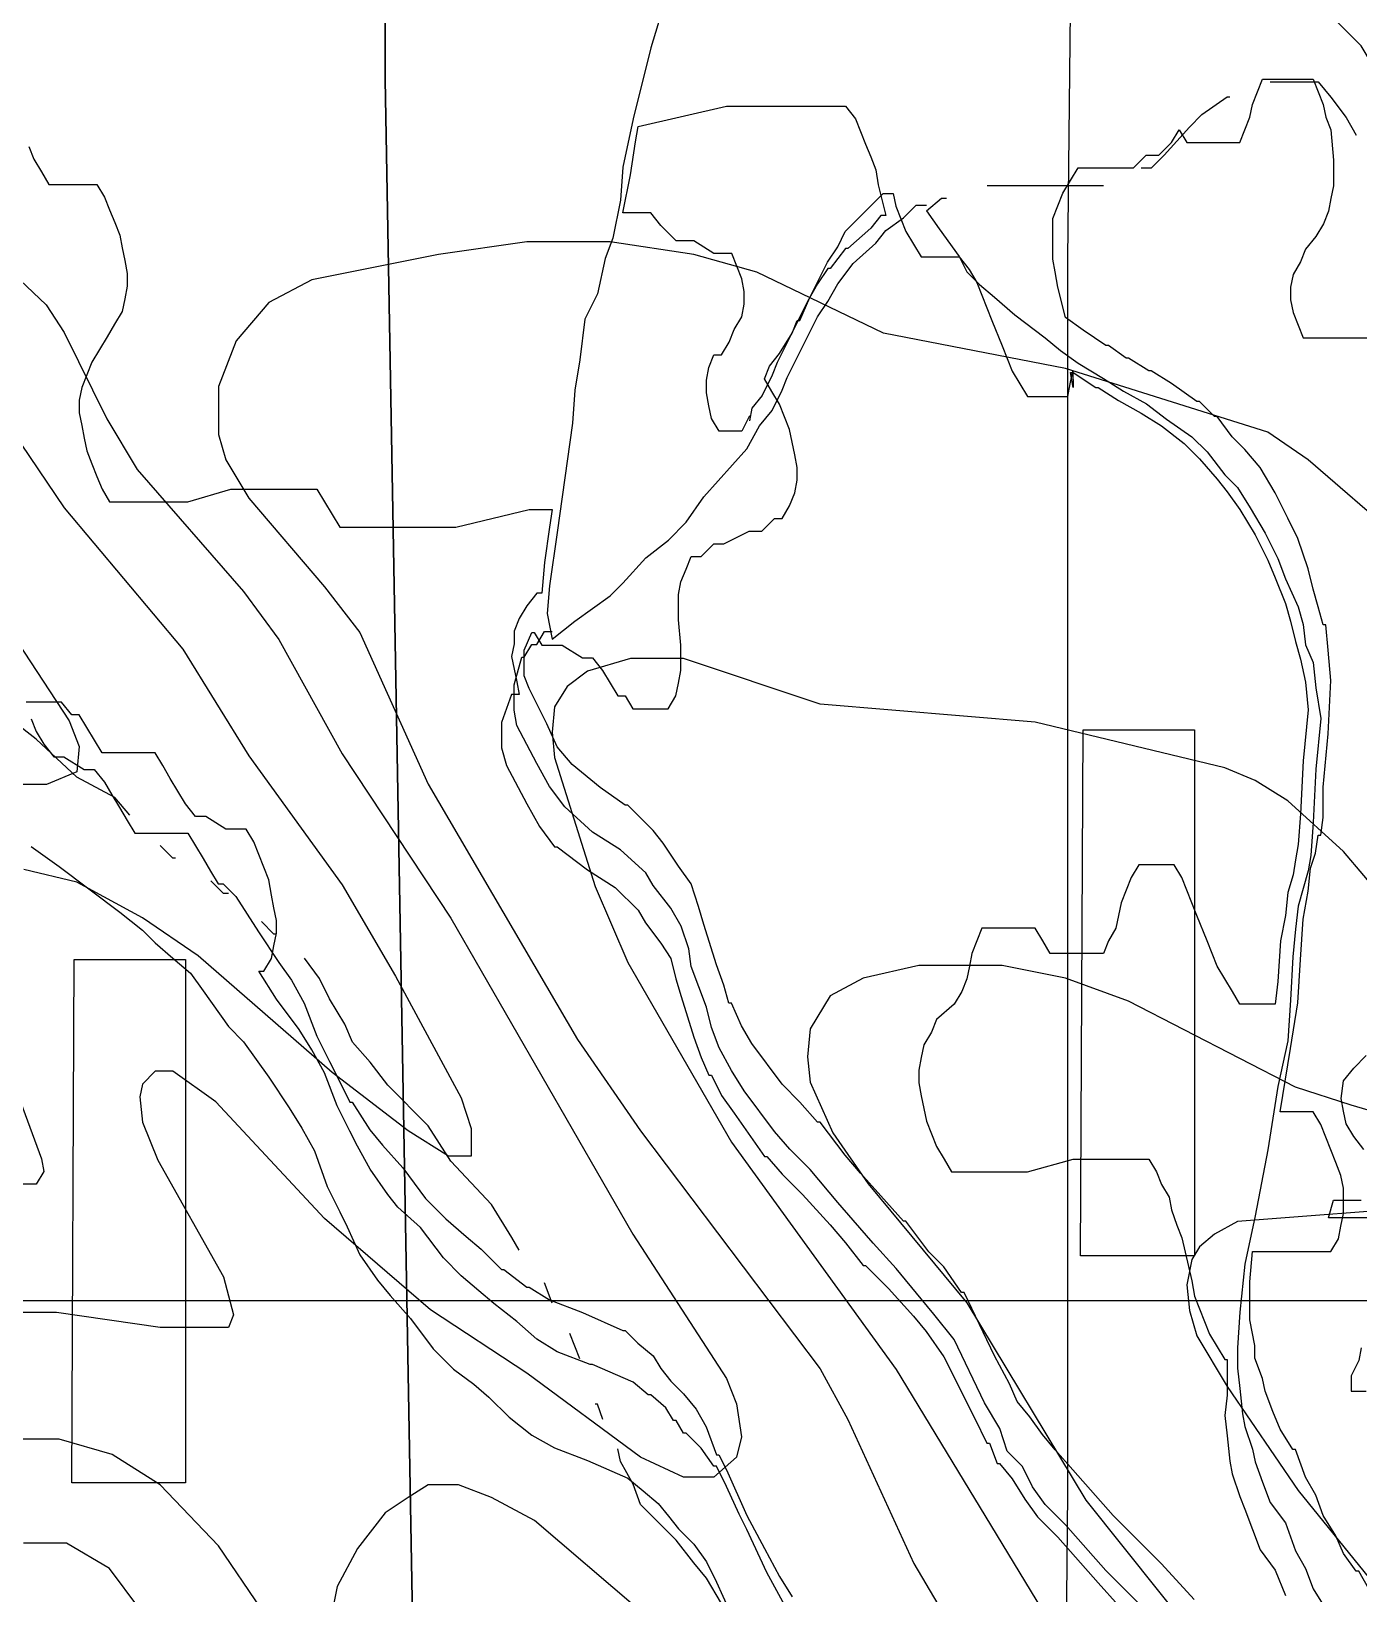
# Model space of a CAD drawing. Extents: x -0.82 to 6.83, y -0.63 to 7.9.
# Drawn here: x 1.6312 to 1.908, y 5.6682 to 5.994 of the extents above; entities that cross this region are included whole.
import ezdxf

# ---------------------------------------------------------------- set-up
doc = ezdxf.new("R2010")
doc.units = 0
for name, color, linetype in [('Grid', 7, 'CONTINUOUS'), ('Labels', 7, 'CONTINUOUS'), ('roads', 7, 'CONTINUOUS'), ('topo', 7, 'CONTINUOUS'), ('topo_grid', 7, 'CONTINUOUS'), ('water', 7, 'CONTINUOUS'), ('white', 7, 'CONTINUOUS')]:
    doc.layers.add(name, color=color, linetype=linetype)

msp = doc.modelspace()

# ---------------------------------------------------------------- linework, layer by layer
at = {"layer": 'Grid', "color": 1}
msp.add_lwpolyline([(1.4983, 6.40577), (1.706039, 6.403124), (1.705513, 6.193786), (1.704986, 5.983945), (1.708676, 5.77675), (1.712367, 5.568999), (1.708676, 5.77675), (1.704986, 5.983945), (1.705513, 6.193786), (1.706039, 6.403124), (1.912724, 6.40577), (2.119408, 6.408416), (2.334528, 6.413179), (2.550176, 6.417941), (2.547541, 6.210719), (2.544906, 6.003524), (2.54385, 5.794715), (2.542268, 5.585932), (2.335057, 5.582228), (2.127318, 5.577995), (1.919579, 5.574291), (1.712365, 5.571645), (1.503571, 5.575349)], dxfattribs=at)
at = {"layer": 'Labels', "color": 6}
for points in [[(1.909025, 5.760848), (1.906917, 5.763494), (1.905334, 5.76614), (1.904808, 5.768786), (1.904281, 5.771432), (1.904808, 5.775136), (1.906917, 5.777782), (1.909552, 5.780428)], [(1.911663, 5.746561), (1.907973, 5.746561), (1.904809, 5.746561), (1.901646, 5.746561), (1.902699, 5.750265), (1.905335, 5.750265), (1.908499, 5.750265)]]:
    msp.add_lwpolyline(points, dxfattribs=at)
at = {"layer": 'roads', "color": 7}
for points in [[(1.766141, 6.00961), (1.760341, 5.99056), (1.756651, 5.975743), (1.754542, 5.965689), (1.754016, 5.95881), (1.752433, 5.950872), (1.750851, 5.946639), (1.749269, 5.93923), (1.746634, 5.933939), (1.745581, 5.925472), (1.744525, 5.919122), (1.743998, 5.912243), (1.74189, 5.896897), (1.740837, 5.889489), (1.739254, 5.878376), (1.738728, 5.872555), (1.739781, 5.867264), (1.744526, 5.870968), (1.751908, 5.87626), (1.754543, 5.878905), (1.759288, 5.884197), (1.764034, 5.887901), (1.767724, 5.891605), (1.771416, 5.896897), (1.780378, 5.906951), (1.783014, 5.911714), (1.785651, 5.914889), (1.78776, 5.919122), (1.788813, 5.921768), (1.791449, 5.92706), (1.79514, 5.934468), (1.797248, 5.937643), (1.799357, 5.941347), (1.802521, 5.94558), (1.807266, 5.949814), (1.809375, 5.95246), (1.813065, 5.955105), (1.815703, 5.957751), (1.816229, 5.957751), (1.817811, 5.957751)], [(1.889523, 5.983442), (1.890049, 5.983442), (1.892687, 5.983442), (1.895323, 5.983442), (1.897958, 5.983442), (1.89954, 5.983442), (1.902175, 5.980267), (1.905339, 5.976034), (1.907448, 5.97233)], [(1.862633, 5.965504), (1.862633, 5.965504), (1.864742, 5.965504), (1.86738, 5.968149), (1.872652, 5.97397), (1.875287, 5.976616), (1.88056, 5.98032), (1.881086, 5.98032)], [(1.830471, 5.961826), (1.831524, 5.961826), (1.833633, 5.961826), (1.836796, 5.961826), (1.839434, 5.961826), (1.841543, 5.961826), (1.845761, 5.961826), (1.84945, 5.961826), (1.854196, 5.961826), (1.854722, 5.961826)], [(1.817816, 5.956534), (1.82098, 5.95918), (1.822033, 5.95918)], [(1.817816, 5.956534), (1.820451, 5.95283), (1.824669, 5.947009), (1.826252, 5.943834), (1.828887, 5.941188), (1.83205, 5.938543), (1.836268, 5.934838), (1.842595, 5.930076), (1.845759, 5.92743), (1.84945, 5.924784), (1.854722, 5.921609), (1.85894, 5.918963), (1.863685, 5.916318), (1.867903, 5.913143), (1.873176, 5.909438), (1.876339, 5.906263), (1.88003, 5.901501), (1.882665, 5.898855), (1.8853, 5.894622), (1.888464, 5.88933), (1.891099, 5.884038), (1.892682, 5.879805), (1.895317, 5.873984), (1.89637, 5.87028), (1.896896, 5.866047), (1.898479, 5.862343), (1.899005, 5.857051), (1.900061, 5.850701), (1.899005, 5.840118), (1.898479, 5.829005), (1.897952, 5.822126), (1.897426, 5.818951), (1.896372, 5.815247), (1.895317, 5.811543), (1.89479, 5.80678), (1.894264, 5.800959), (1.893737, 5.791963), (1.893211, 5.783497), (1.891102, 5.773972), (1.888993, 5.760743), (1.886355, 5.746984), (1.884247, 5.73693), (1.883194, 5.726876), (1.882667, 5.719468), (1.882667, 5.715234), (1.883194, 5.711001), (1.88372, 5.705709), (1.884247, 5.703063), (1.885829, 5.698301), (1.886355, 5.695655), (1.887938, 5.691422), (1.88952, 5.687188), (1.892684, 5.682955), (1.894792, 5.677134), (1.896901, 5.67343), (1.898483, 5.669197), (1.901119, 5.664963)], [(1.772999, 5.786248), (1.771946, 5.790482), (1.768782, 5.798948), (1.768256, 5.802653), (1.766673, 5.807415), (1.764565, 5.811119), (1.760875, 5.815882), (1.759293, 5.818528), (1.754021, 5.82329), (1.748221, 5.826994), (1.742421, 5.832286), (1.739258, 5.836519), (1.73662, 5.841282), (1.732402, 5.849219), (1.731875, 5.852394), (1.731875, 5.85504), (1.731875, 5.857686), (1.733457, 5.863507), (1.733984, 5.863507), (1.735566, 5.866153), (1.736619, 5.866153), (1.738201, 5.868798), (1.739784, 5.868798)], [(1.631166, 5.824031), (1.636965, 5.819798), (1.649619, 5.810273), (1.654364, 5.806568), (1.657002, 5.803923), (1.660692, 5.800748), (1.664383, 5.797573), (1.667018, 5.793868), (1.672291, 5.78646), (1.675454, 5.783285), (1.680727, 5.775877), (1.684945, 5.769527), (1.68758, 5.765293), (1.690215, 5.760531), (1.692851, 5.753123), (1.695486, 5.747831), (1.697068, 5.744656), (1.699703, 5.738835), (1.703399, 5.733543), (1.706029, 5.730368), (1.710247, 5.725606), (1.714997, 5.719256), (1.719215, 5.715023), (1.723433, 5.711848), (1.726596, 5.709202), (1.730814, 5.704968), (1.73556, 5.701264), (1.740305, 5.698618), (1.747159, 5.695973), (1.755595, 5.692268), (1.758758, 5.689623), (1.761922, 5.686977), (1.764031, 5.684331), (1.76614, 5.681685), (1.769303, 5.67851), (1.771938, 5.674806), (1.774047, 5.670573), (1.776685, 5.664752)], [(1.774581, 5.782015), (1.772999, 5.786248)], [(1.865266, 5.662979), (1.859994, 5.668271), (1.855249, 5.673033), (1.846813, 5.682558), (1.842595, 5.686791), (1.83996, 5.690496), (1.837851, 5.694729), (1.834687, 5.697904), (1.833105, 5.702666), (1.829942, 5.707958), (1.823615, 5.721187), (1.819397, 5.726479), (1.816761, 5.729654), (1.811489, 5.736004), (1.806744, 5.741296), (1.802526, 5.746058), (1.799362, 5.749762), (1.793563, 5.756641), (1.789345, 5.760875), (1.786181, 5.764579), (1.779854, 5.773046), (1.777217, 5.777279), (1.774581, 5.782041)]]:
    msp.add_lwpolyline(points, dxfattribs=at)
at = {"layer": 'topo', "color": 2}
for points in [[(1.950654, 5.994661), (1.946964, 5.990956), (1.930619, 5.970848), (1.926401, 5.967673), (1.922183, 5.967673), (1.919548, 5.967673), (1.917439, 5.970319), (1.913221, 5.983019), (1.908476, 5.990956), (1.886332, 6.013181)], [(1.608471, 5.961323), (1.634306, 5.936981), (1.637997, 5.931161), (1.64696, 5.913169), (1.653287, 5.902586), (1.675431, 5.877186), (1.682812, 5.867131), (1.695994, 5.843319), (1.718665, 5.809055), (1.756627, 5.743148), (1.776135, 5.713091), (1.778243, 5.707799), (1.779296, 5.70092), (1.778243, 5.696687), (1.773498, 5.692454), (1.767171, 5.692454), (1.758208, 5.696687), (1.734482, 5.714149), (1.714447, 5.727379), (1.692303, 5.746429), (1.66963, 5.77077), (1.660668, 5.77712), (1.657004, 5.77712), (1.654369, 5.774474), (1.653842, 5.771829), (1.654369, 5.766537), (1.657533, 5.758599), (1.671241, 5.734258), (1.67335, 5.72632), (1.672294, 5.723674), (1.658059, 5.723674), (1.636442, 5.726849), (1.622733, 5.726849)], [(1.916411, 5.888192), (1.897431, 5.904596), (1.888995, 5.910417), (1.846815, 5.923646), (1.808854, 5.931055), (1.782488, 5.943755), (1.769306, 5.947459), (1.751907, 5.950105), (1.734508, 5.950105), (1.716054, 5.947459), (1.689692, 5.942167), (1.680729, 5.937405), (1.673875, 5.929467), (1.670183, 5.919942), (1.670183, 5.909888), (1.671766, 5.904596), (1.676511, 5.896659), (1.692328, 5.878138), (1.69971, 5.868613), (1.713945, 5.836995), (1.745052, 5.783735), (1.758234, 5.764685), (1.795673, 5.715102), (1.801473, 5.704519), (1.815181, 5.674462), (1.825198, 5.657529)], [(1.617987, 5.924176), (1.638023, 5.894648), (1.662803, 5.865121), (1.676512, 5.842896), (1.69602, 5.816014), (1.707092, 5.796964), (1.7208, 5.771564), (1.722909, 5.765214), (1.722909, 5.759393), (1.7208, 5.759393), (1.718165, 5.759393), (1.709729, 5.764685), (1.693912, 5.776856), (1.665968, 5.801197), (1.654368, 5.809135), (1.64066, 5.816543), (1.629588, 5.819189)], [(1.607969, 5.897611), (1.639077, 5.850172), (1.641186, 5.84488), (1.640659, 5.839588), (1.634332, 5.836943), (1.607971, 5.836943)], [(1.913249, 5.812918), (1.904813, 5.822973), (1.893214, 5.833556), (1.88636, 5.837789), (1.880033, 5.840435), (1.840489, 5.84996), (1.795674, 5.853664), (1.767198, 5.863189), (1.756126, 5.863189), (1.747163, 5.860543), (1.742945, 5.857368), (1.740307, 5.853135), (1.739781, 5.847843), (1.740307, 5.842552), (1.748743, 5.81567), (1.755598, 5.799795), (1.777215, 5.762356), (1.81149, 5.714917), (1.844179, 5.661127)], [(1.915359, 5.767436), (1.906396, 5.770082), (1.894797, 5.773786), (1.859999, 5.791778), (1.846818, 5.796541), (1.833637, 5.799186), (1.816238, 5.799186), (1.804637, 5.796541), (1.797784, 5.792836), (1.793561, 5.785957), (1.793035, 5.780136), (1.793561, 5.774845), (1.79831, 5.764261), (1.805693, 5.753678), (1.826255, 5.728807), (1.851036, 5.687691), (1.874235, 5.658693)], [(1.627479, 5.774739), (1.633279, 5.758864), (1.633805, 5.756218), (1.632223, 5.753572), (1.627478, 5.753572)], [(1.924322, 5.748969), (1.882669, 5.745794), (1.877924, 5.743148), (1.874761, 5.740502), (1.873179, 5.737856), (1.872123, 5.732564), (1.872653, 5.727273), (1.874235, 5.721981), (1.880562, 5.711398), (1.895325, 5.689702), (1.922742, 5.655941)], [(1.679149, 5.664937), (1.670186, 5.678166), (1.658059, 5.690866), (1.648042, 5.697216), (1.636969, 5.700391), (1.627479, 5.700391)], [(1.757707, 5.664937), (1.73609, 5.683458), (1.727127, 5.68822), (1.720273, 5.690866), (1.713946, 5.690866), (1.709728, 5.68822), (1.704983, 5.685045), (1.699183, 5.677637), (1.694965, 5.669699), (1.693383, 5.661762)], [(1.65384, 5.664963), (1.647513, 5.67343), (1.63855, 5.678722), (1.629585, 5.678722)]]:
    msp.add_lwpolyline(points, dxfattribs=at)
at = {"layer": 'topo_grid', "color": 7}
for points in [[(1.846277, 5.175167), (1.846277, 5.226311), (1.846277, 5.277984), (1.846277, 5.329128), (1.846803, 5.380801), (1.846803, 5.432448), (1.846803, 5.483591), (1.846803, 5.535265), (1.846803, 5.586409), (1.846803, 5.638082), (1.84733, 5.689226), (1.84733, 5.740899), (1.84733, 5.792572), (1.84733, 5.843716), (1.84733, 5.895389), (1.84733, 5.946533), (1.847856, 5.998206)], [(1.598476, 5.72931), (1.635914, 5.72931), (1.672822, 5.72931), (1.710256, 5.72931), (1.747163, 5.72931), (1.784598, 5.72931), (1.822032, 5.72931), (1.858944, 5.72931), (1.896378, 5.72931), (1.933285, 5.72931), (1.97072, 5.72931), (2.007627, 5.72931), (2.045066, 5.72931), (2.0825, 5.72931), (2.119407, 5.72931), (2.156842, 5.72931), (2.193749, 5.72931), (2.231187, 5.72931), (2.268622, 5.72931)]]:
    msp.add_lwpolyline(points, dxfattribs=at)
at = {"layer": 'water', "color": 4}
for points in [[(1.65173, 5.830513), (1.648567, 5.834217), (1.640658, 5.838451), (1.632222, 5.846388), (1.627477, 5.850092), (1.622732, 5.852738), (1.621676, 5.855384), (1.620094, 5.85803), (1.619041, 5.861205), (1.619041, 5.864909), (1.617459, 5.868084), (1.613768, 5.872317), (1.612715, 5.874963), (1.61008, 5.877609), (1.608497, 5.877609), (1.60217, 5.880255), (1.600062, 5.880255)], [(1.661221, 5.82157), (1.660692, 5.82157), (1.658057, 5.824216)], [(1.672293, 5.814188), (1.67124, 5.814188), (1.668602, 5.816834)], [(1.682311, 5.805748), (1.681785, 5.805748), (1.679147, 5.808394)], [(1.732928, 5.73984), (1.731346, 5.742486), (1.727128, 5.749365), (1.718692, 5.758361), (1.713947, 5.76577), (1.705511, 5.774236), (1.70182, 5.778999), (1.698129, 5.783232), (1.696546, 5.786936), (1.693382, 5.792228), (1.691274, 5.796461), (1.688111, 5.800695)], [(1.739782, 5.728781), (1.7382, 5.733014)], [(1.745582, 5.717166), (1.744526, 5.719811), (1.743473, 5.722457)], [(1.750327, 5.704519), (1.749274, 5.707694), (1.748747, 5.707694)], [(1.796726, 5.636494), (1.79567, 5.63914), (1.791979, 5.642844), (1.790397, 5.646548), (1.787233, 5.649194), (1.784598, 5.652369), (1.78038, 5.65819), (1.775108, 5.666128), (1.771944, 5.671419), (1.769309, 5.674594), (1.765618, 5.679357), (1.7614, 5.68359), (1.758237, 5.686765), (1.756654, 5.690998), (1.754019, 5.695761), (1.753493, 5.698407)]]:
    msp.add_lwpolyline(points, dxfattribs=at)
at = {"layer": 'white', "color": 7}
for points in [[(1.910067, 5.66917), (1.907959, 5.672874), (1.907432, 5.672874), (1.904797, 5.676579), (1.903215, 5.680283), (1.900579, 5.684516), (1.898997, 5.688749), (1.896888, 5.692454), (1.89478, 5.698274), (1.894253, 5.698274), (1.891618, 5.702508), (1.890036, 5.706212), (1.888453, 5.710445), (1.888453, 5.710445), (1.887924, 5.713091), (1.887924, 5.713091), (1.886342, 5.717324), (1.886342, 5.71997), (1.886342, 5.71997), (1.885286, 5.725262), (1.885286, 5.728966), (1.885286, 5.733199), (1.885813, 5.739549), (1.886869, 5.739549), (1.889504, 5.739549), (1.892668, 5.739549), (1.895303, 5.739549), (1.897939, 5.739549), (1.900047, 5.739549), (1.902156, 5.739549), (1.903738, 5.742195), (1.904265, 5.744841), (1.904791, 5.747487), (1.904791, 5.750133), (1.904791, 5.752779), (1.904265, 5.755424), (1.903209, 5.75807), (1.902156, 5.760716), (1.9011, 5.763362), (1.900047, 5.766008), (1.898465, 5.768654), (1.896356, 5.768654), (1.894248, 5.768654), (1.892139, 5.768654), (1.891612, 5.768654), (1.891612, 5.768654), (1.893721, 5.781883), (1.895303, 5.791408), (1.89583, 5.800404), (1.896356, 5.80887), (1.897412, 5.814691), (1.897939, 5.819454), (1.898992, 5.822629), (1.899518, 5.826333), (1.900045, 5.826333), (1.900571, 5.830037), (1.900571, 5.830037), (1.900571, 5.836387), (1.901627, 5.847499), (1.902153, 5.858612), (1.902153, 5.858612), (1.901627, 5.864962), (1.9011, 5.870254), (1.900574, 5.870254), (1.899518, 5.873958), (1.898465, 5.877662), (1.897409, 5.881895), (1.895301, 5.888245), (1.893192, 5.892479), (1.890557, 5.89777), (1.887393, 5.903062), (1.887393, 5.903062), (1.88423, 5.906766), (1.88423, 5.906766), (1.881594, 5.909412), (1.878431, 5.913645), (1.877904, 5.913645), (1.87474, 5.91682), (1.874213, 5.91682), (1.868942, 5.920524), (1.864724, 5.92317), (1.864197, 5.92317), (1.859979, 5.925816), (1.859453, 5.925816), (1.855762, 5.928462), (1.855235, 5.928462), (1.85049, 5.931637), (1.846799, 5.934283), (1.845217, 5.940633), (1.84469, 5.943808), (1.844164, 5.946454), (1.844164, 5.949099), (1.844164, 5.952274), (1.844164, 5.95492), (1.84522, 5.957566), (1.846273, 5.960212), (1.847855, 5.962858), (1.849437, 5.965504), (1.849963, 5.965504), (1.854709, 5.965504), (1.854709, 5.965504), (1.857344, 5.965504), (1.85787, 5.965504), (1.859453, 5.965504), (1.859979, 5.965504), (1.861035, 5.965504), (1.861035, 5.965504), (1.86367, 5.968149), (1.865779, 5.968149), (1.866305, 5.968149), (1.86894, 5.970795), (1.870523, 5.973441), (1.872105, 5.970795), (1.874214, 5.970795), (1.875796, 5.970795), (1.877905, 5.970795), (1.880013, 5.970795), (1.881595, 5.970795), (1.883178, 5.970795), (1.884231, 5.973441), (1.885286, 5.976087), (1.885813, 5.978733), (1.886866, 5.981379), (1.887922, 5.984024), (1.889504, 5.984024), (1.891086, 5.984024), (1.891613, 5.984024), (1.892668, 5.984024), (1.894777, 5.984024), (1.895304, 5.984024), (1.896886, 5.984024), (1.897939, 5.984024), (1.898465, 5.984024), (1.899521, 5.981379), (1.900574, 5.978733), (1.901103, 5.976087), (1.902156, 5.973441), (1.902704, 5.967091), (1.902704, 5.967091), (1.902704, 5.964445), (1.902704, 5.961799), (1.902177, 5.959154), (1.901651, 5.956508), (1.900598, 5.953862), (1.899016, 5.951216), (1.896907, 5.94857), (1.895854, 5.945924), (1.894272, 5.943279), (1.893745, 5.940633), (1.893745, 5.937987), (1.894272, 5.935341), (1.895325, 5.932695), (1.89638, 5.930049), (1.898489, 5.930049), (1.900598, 5.930049), (1.903233, 5.930049), (1.905868, 5.930049), (1.911668, 5.930049)], [(1.780908, 5.913804), (1.779326, 5.910629), (1.778273, 5.910629), (1.776164, 5.910629), (1.774582, 5.910629), (1.773, 5.913275), (1.772473, 5.915921), (1.771947, 5.918566), (1.771947, 5.921212), (1.772473, 5.923858), (1.773529, 5.926504), (1.775111, 5.926504), (1.776693, 5.92915), (1.777746, 5.931796), (1.779328, 5.934441), (1.779855, 5.937087), (1.779855, 5.939733), (1.779328, 5.942379), (1.778275, 5.945025), (1.77722, 5.947671), (1.775638, 5.947671), (1.773529, 5.947671), (1.76931, 5.950316), (1.767201, 5.950316), (1.765619, 5.950316), (1.762455, 5.953491), (1.760346, 5.956137), (1.758237, 5.956137), (1.756128, 5.956137), (1.754546, 5.956137), (1.756128, 5.964075), (1.757184, 5.970954), (1.757184, 5.970954), (1.757711, 5.974129), (1.776164, 5.978362), (1.782491, 5.978362), (1.785655, 5.978362), (1.78829, 5.978362), (1.791454, 5.978362), (1.794089, 5.978362), (1.796724, 5.978362), (1.79936, 5.978362), (1.800942, 5.978362), (1.80305, 5.975716), (1.804104, 5.973071), (1.805159, 5.970425), (1.806215, 5.967779), (1.807268, 5.965133), (1.807794, 5.961958), (1.809377, 5.955608), (1.808321, 5.955608), (1.806212, 5.952962), (1.806212, 5.952962), (1.801467, 5.948729), (1.800941, 5.948729), (1.797778, 5.944496), (1.797251, 5.944496), (1.795143, 5.941321), (1.793034, 5.937616), (1.789343, 5.930208), (1.786708, 5.924916), (1.785652, 5.922271), (1.783543, 5.918037), (1.781435, 5.915391), (1.780908, 5.912746), (1.780908, 5.912746)], [(1.630638, 5.969975), (1.631692, 5.967329), (1.633274, 5.964683), (1.634856, 5.962038), (1.636438, 5.962038), (1.638547, 5.962038), (1.640656, 5.962038), (1.642764, 5.962038), (1.644873, 5.962038), (1.646455, 5.959392), (1.647508, 5.956746), (1.648564, 5.9541), (1.649617, 5.951454), (1.650144, 5.948808), (1.650673, 5.946163), (1.651199, 5.943517), (1.651199, 5.940871), (1.650673, 5.938225), (1.650144, 5.935579), (1.648561, 5.932933), (1.646979, 5.930288), (1.645397, 5.927642), (1.643815, 5.924996), (1.642759, 5.92235), (1.641706, 5.919704), (1.641179, 5.917058), (1.641179, 5.914413), (1.641706, 5.911767), (1.642233, 5.909121), (1.642759, 5.906475), (1.643812, 5.903829), (1.644868, 5.901183), (1.645921, 5.898538), (1.647503, 5.895892), (1.649612, 5.895892), (1.652247, 5.895892), (1.654882, 5.895892), (1.65752, 5.895892), (1.660683, 5.895892), (1.663847, 5.895892), (1.67281, 5.898538), (1.675445, 5.898538), (1.678609, 5.898538), (1.681245, 5.898538), (1.68388, 5.898538), (1.686515, 5.898538), (1.688624, 5.898538), (1.690738, 5.898538), (1.692315, 5.895892), (1.693897, 5.893246), (1.695482, 5.8906), (1.69759, 5.8906), (1.699699, 5.8906), (1.701808, 5.8906), (1.704971, 5.8906), (1.707606, 5.8906), (1.710244, 5.8906), (1.713407, 5.8906), (1.719734, 5.8906), (1.735024, 5.894304), (1.738188, 5.894304), (1.739771, 5.894304), (1.739244, 5.8906), (1.738191, 5.883192), (1.737665, 5.876842), (1.736609, 5.876842), (1.7345, 5.874196), (1.732921, 5.87155), (1.731865, 5.868904), (1.731865, 5.866258), (1.731338, 5.863613), (1.731865, 5.860967), (1.732391, 5.858321), (1.732918, 5.855675), (1.732918, 5.855675), (1.732391, 5.855675), (1.731865, 5.855675), (1.731338, 5.855675), (1.731338, 5.855675), (1.72923, 5.849854), (1.72923, 5.849854), (1.72923, 5.849854), (1.72923, 5.847208), (1.72923, 5.844563), (1.72923, 5.844563), (1.730283, 5.840858), (1.730283, 5.840858), (1.734502, 5.832921), (1.737137, 5.828158), (1.737137, 5.828158), (1.7403, 5.823925), (1.740827, 5.823925), (1.747154, 5.819163), (1.747154, 5.819163), (1.752954, 5.815458), (1.757699, 5.810696), (1.759281, 5.80805), (1.762444, 5.803817), (1.762444, 5.803817), (1.764553, 5.800642), (1.765608, 5.796408), (1.766661, 5.792704), (1.769297, 5.784238), (1.770879, 5.780004), (1.770879, 5.780004), (1.772461, 5.7763), (1.772461, 5.7763), (1.772987, 5.7763), (1.775096, 5.772067), (1.775096, 5.772067), (1.777731, 5.768363), (1.784059, 5.759367), (1.784585, 5.759367), (1.787749, 5.755663), (1.791967, 5.751429), (1.791967, 5.751429), (1.797766, 5.745079), (1.80093, 5.741375), (1.80462, 5.736613), (1.805149, 5.736613), (1.809894, 5.73185), (1.809894, 5.73185), (1.815166, 5.726029), (1.817802, 5.722854), (1.821492, 5.717563), (1.827819, 5.704863), (1.830455, 5.699571), (1.830981, 5.699571), (1.832563, 5.695338), (1.832563, 5.695338), (1.83309, 5.695338), (1.835725, 5.692163), (1.838363, 5.687929), (1.840998, 5.684225), (1.845216, 5.679992), (1.853653, 5.670467), (1.857871, 5.665704)], [(1.873667, 5.667001), (1.866813, 5.674409), (1.861541, 5.679701), (1.856796, 5.684463), (1.84836, 5.693988), (1.844669, 5.698221), (1.842033, 5.701396), (1.842033, 5.701396), (1.839398, 5.705101), (1.839398, 5.705101), (1.83676, 5.708276), (1.835178, 5.71198), (1.832015, 5.717801), (1.825688, 5.73103), (1.825161, 5.73103), (1.821471, 5.736321), (1.821471, 5.736321), (1.818308, 5.739496), (1.813563, 5.745846), (1.813036, 5.745846), (1.808291, 5.751138), (1.804073, 5.755901), (1.800909, 5.759605), (1.795637, 5.766484), (1.795111, 5.766484), (1.79142, 5.770717), (1.787729, 5.774421), (1.781402, 5.782888), (1.779293, 5.786592), (1.777184, 5.791355), (1.776658, 5.791355), (1.775605, 5.795059), (1.774023, 5.799292), (1.771387, 5.807759), (1.770332, 5.811463), (1.768749, 5.816226), (1.768749, 5.816226), (1.766114, 5.81993), (1.762951, 5.824692), (1.762951, 5.824692), (1.760842, 5.827338), (1.760842, 5.827338), (1.755569, 5.83263), (1.755043, 5.83263), (1.749771, 5.836334), (1.743971, 5.841096), (1.740808, 5.844801), (1.738699, 5.849563), (1.735008, 5.856971), (1.733952, 5.859617), (1.733952, 5.862263), (1.733952, 5.864909), (1.735534, 5.868613), (1.736061, 5.868613), (1.737643, 5.865967), (1.739752, 5.865967), (1.741861, 5.865967), (1.746079, 5.863321), (1.748187, 5.863321), (1.750296, 5.860676), (1.751878, 5.85803), (1.75346, 5.855384), (1.755043, 5.855384), (1.756625, 5.852738), (1.758734, 5.852738), (1.760316, 5.852738), (1.762425, 5.852738), (1.764007, 5.852738), (1.765589, 5.855384), (1.766115, 5.85803), (1.766642, 5.860676), (1.766642, 5.863321), (1.766642, 5.865967), (1.766115, 5.871259), (1.766115, 5.873905), (1.766115, 5.876551), (1.766642, 5.879196), (1.767698, 5.881842), (1.768751, 5.884488), (1.770859, 5.884488), (1.773495, 5.887134), (1.775603, 5.887134), (1.780877, 5.88978), (1.783512, 5.88978), (1.786147, 5.892426), (1.787729, 5.892426), (1.789311, 5.895071), (1.790365, 5.897717), (1.790891, 5.900363), (1.790891, 5.903009), (1.790365, 5.905655), (1.789838, 5.908301), (1.789311, 5.910946), (1.788258, 5.913592), (1.787203, 5.916238), (1.785621, 5.918884), (1.784038, 5.92153), (1.785094, 5.924176), (1.787203, 5.926821), (1.789838, 5.931055), (1.789838, 5.931055), (1.790894, 5.933701), (1.79142, 5.933701), (1.793529, 5.938463), (1.797219, 5.945871), (1.799328, 5.949046), (1.80091, 5.952221), (1.804601, 5.955926), (1.808819, 5.960159), (1.808819, 5.960159), (1.810927, 5.960159), (1.810927, 5.960159), (1.811454, 5.957513), (1.812507, 5.954867), (1.813563, 5.952221), (1.815145, 5.949576), (1.816727, 5.94693), (1.818309, 5.94693), (1.820418, 5.94693), (1.822527, 5.94693), (1.824635, 5.94693), (1.826744, 5.944284), (1.828326, 5.941638), (1.829379, 5.938992), (1.830435, 5.936346), (1.831488, 5.933701), (1.833597, 5.928409), (1.834653, 5.925763), (1.835706, 5.923117), (1.837288, 5.920471), (1.83887, 5.917826), (1.840452, 5.917826), (1.842561, 5.917826), (1.844143, 5.917826), (1.846252, 5.917826), (1.847308, 5.917826), (1.847834, 5.920471), (1.848361, 5.923117), (1.848394, 5.919678), (1.848394, 5.919678), (1.847867, 5.922853), (1.847867, 5.922853), (1.848394, 5.922853), (1.853139, 5.919678), (1.853666, 5.919678), (1.857884, 5.917032), (1.857884, 5.917032), (1.862629, 5.914386), (1.866847, 5.91174), (1.871592, 5.908036), (1.874761, 5.904861), (1.878446, 5.900628), (1.88056, 5.897982), (1.883198, 5.894278), (1.886361, 5.888986), (1.888996, 5.883694), (1.890579, 5.87999), (1.890579, 5.87999), (1.892687, 5.874699), (1.89374, 5.870994), (1.894796, 5.866761), (1.895849, 5.863057), (1.896905, 5.858294), (1.897431, 5.852474), (1.896378, 5.84189), (1.895849, 5.830778), (1.895323, 5.824428), (1.894796, 5.821253), (1.89427, 5.818078), (1.893217, 5.814374), (1.893217, 5.814374), (1.89269, 5.809611), (1.89269, 5.809611), (1.891634, 5.804319), (1.891634, 5.804319), (1.891108, 5.795853), (1.891108, 5.795853), (1.890581, 5.79109), (1.889528, 5.79109), (1.887419, 5.79109), (1.885308, 5.79109), (1.883199, 5.79109), (1.881617, 5.793736), (1.880035, 5.796382), (1.87845, 5.799028), (1.877394, 5.801674), (1.876341, 5.804319), (1.874235, 5.809611), (1.873177, 5.812257), (1.872121, 5.814903), (1.871068, 5.817549), (1.869486, 5.820194), (1.867377, 5.820194), (1.865795, 5.820194), (1.863686, 5.820194), (1.862104, 5.820194), (1.860522, 5.817549), (1.859466, 5.814903), (1.858413, 5.812257), (1.857884, 5.809611), (1.857358, 5.806965), (1.855775, 5.804319), (1.85472, 5.801674), (1.852611, 5.801674), (1.850502, 5.801674), (1.84892, 5.801674), (1.846811, 5.801674), (1.845232, 5.801674), (1.843649, 5.801674), (1.842067, 5.804319), (1.840485, 5.806965), (1.838903, 5.806965), (1.836794, 5.806965), (1.834685, 5.806965), (1.832577, 5.806965), (1.830994, 5.806965), (1.829412, 5.806965), (1.828359, 5.804319), (1.827304, 5.801674), (1.826777, 5.799028), (1.82625, 5.796382), (1.825197, 5.793736), (1.823615, 5.79109), (1.819924, 5.787915), (1.818871, 5.785269), (1.817289, 5.782624), (1.816763, 5.779978), (1.816236, 5.777332), (1.816236, 5.774686), (1.816763, 5.77204), (1.817289, 5.769394), (1.817816, 5.766749), (1.818871, 5.764103), (1.819924, 5.761457), (1.821506, 5.758811), (1.823089, 5.756165), (1.825197, 5.756165), (1.827306, 5.756165), (1.83047, 5.756165), (1.833106, 5.756165), (1.835743, 5.756165), (1.838907, 5.756165), (1.848397, 5.758811), (1.851035, 5.758811), (1.854198, 5.758811), (1.856833, 5.758811), (1.859468, 5.758811), (1.862106, 5.758811), (1.864215, 5.758811), (1.865797, 5.756165), (1.86685, 5.753519), (1.868432, 5.750874), (1.868959, 5.748228), (1.870012, 5.745053), (1.871067, 5.742407), (1.873176, 5.733411), (1.873703, 5.730236), (1.874761, 5.72759), (1.875811, 5.724944), (1.876864, 5.722299), (1.878447, 5.719653), (1.880032, 5.717007), (1.880558, 5.717007), (1.880558, 5.709599), (1.880032, 5.705365), (1.880032, 5.705365), (1.880558, 5.701132), (1.881085, 5.69584), (1.881611, 5.693194), (1.881611, 5.693194), (1.883193, 5.688432), (1.884249, 5.685786), (1.885831, 5.681553), (1.887413, 5.677319), (1.887413, 5.677319), (1.890577, 5.673086), (1.892686, 5.667794)], [(1.788277, 5.665704), (1.784585, 5.672583), (1.780367, 5.681579), (1.778785, 5.684754), (1.778785, 5.684754), (1.77615, 5.690575), (1.774041, 5.694808), (1.774041, 5.694808), (1.773526, 5.694808), (1.770891, 5.698513), (1.767726, 5.701688), (1.7672, 5.701688), (1.765618, 5.704333), (1.765091, 5.704333), (1.763509, 5.706979), (1.760345, 5.709625), (1.759818, 5.709625), (1.756655, 5.712271), (1.748219, 5.715975), (1.747693, 5.715975), (1.740838, 5.718621), (1.73662, 5.721267), (1.732403, 5.724971), (1.727657, 5.728675), (1.727657, 5.728675), (1.724494, 5.731321), (1.720803, 5.734496), (1.717112, 5.7382), (1.712366, 5.74455), (1.712366, 5.74455), (1.707622, 5.748783), (1.707622, 5.748783), (1.705513, 5.751429), (1.701823, 5.756721), (1.699185, 5.761483), (1.699185, 5.761483), (1.697603, 5.764658), (1.694965, 5.76995), (1.692324, 5.776829), (1.692324, 5.776829), (1.689689, 5.781592), (1.687051, 5.785825), (1.687051, 5.785825), (1.682306, 5.792175), (1.678615, 5.797996), (1.679671, 5.797996), (1.681253, 5.800642), (1.68178, 5.803288), (1.682306, 5.805933), (1.682306, 5.808579), (1.68178, 5.811225), (1.681253, 5.813871), (1.680724, 5.817046), (1.679671, 5.819692), (1.678618, 5.822338), (1.677562, 5.824983), (1.67598, 5.827629), (1.673871, 5.827629), (1.671762, 5.827629), (1.667544, 5.830275), (1.665436, 5.830275), (1.663327, 5.832921), (1.661745, 5.835567), (1.660163, 5.838213), (1.65858, 5.840858), (1.656998, 5.843504), (1.654889, 5.843504), (1.652254, 5.843504), (1.650145, 5.843504), (1.648037, 5.843504), (1.645928, 5.843504), (1.644346, 5.84615), (1.642764, 5.848796), (1.641181, 5.851442), (1.639599, 5.851442), (1.63749, 5.854088), (1.635908, 5.854088), (1.633799, 5.854088), (1.631691, 5.854088), (1.630108, 5.854088)], [(1.631131, 5.850621), (1.632187, 5.847976), (1.633769, 5.84533), (1.635877, 5.842684), (1.637986, 5.842684), (1.642204, 5.840038), (1.644313, 5.840038), (1.646422, 5.837392), (1.648004, 5.834746), (1.649586, 5.832101), (1.651168, 5.829455), (1.65275, 5.826809), (1.654859, 5.826809), (1.656968, 5.826809), (1.659606, 5.826809), (1.661715, 5.826809), (1.663823, 5.826809), (1.665406, 5.824163), (1.666988, 5.821517), (1.66857, 5.818871), (1.670152, 5.816226), (1.671205, 5.816226), (1.67384, 5.81358), (1.678586, 5.806171), (1.678586, 5.806171), (1.682803, 5.799821), (1.685441, 5.796117), (1.688077, 5.791355), (1.690717, 5.784476), (1.690717, 5.784476), (1.693355, 5.779184), (1.694937, 5.776009), (1.697575, 5.770717), (1.698102, 5.770717), (1.701792, 5.764896), (1.704429, 5.761721), (1.708647, 5.756959), (1.713392, 5.750609), (1.71761, 5.746376), (1.721828, 5.742671), (1.724991, 5.740026), (1.729209, 5.735792), (1.729736, 5.735792), (1.734481, 5.732088), (1.735007, 5.732088), (1.739226, 5.729442), (1.74608, 5.726796), (1.754516, 5.723092), (1.755043, 5.723092), (1.757678, 5.720446), (1.760841, 5.717801), (1.762423, 5.715155), (1.764532, 5.712509), (1.767167, 5.709863), (1.769803, 5.706688), (1.771914, 5.702984), (1.774023, 5.697163), (1.774549, 5.697163), (1.776132, 5.693988), (1.78035, 5.684463), (1.78404, 5.677584), (1.787204, 5.671763), (1.787204, 5.671763), (1.789839, 5.66753)], [(1.908491, 5.719441), (1.907964, 5.716795), (1.906382, 5.71362), (1.906382, 5.71362), (1.906382, 5.71362), (1.906382, 5.710445), (1.906382, 5.710445), (1.906382, 5.710445), (1.906909, 5.710445), (1.906909, 5.710445), (1.906909, 5.710445), (1.907435, 5.710445), (1.907962, 5.710445), (1.909544, 5.710445)]]:
    msp.add_lwpolyline(points, dxfattribs=at)
for points in [[(1.873705, 5.738676), (1.849979, 5.738676), (1.850506, 5.848346), (1.873705, 5.848346), (1.873705, 5.738676)], [(1.66333, 5.691289), (1.639603, 5.691289), (1.64013, 5.80043), (1.663328, 5.80043), (1.66333, 5.691289)]]:
    msp.add_lwpolyline(points, close=True, dxfattribs=at)

doc.saveas('drawing.dxf')
